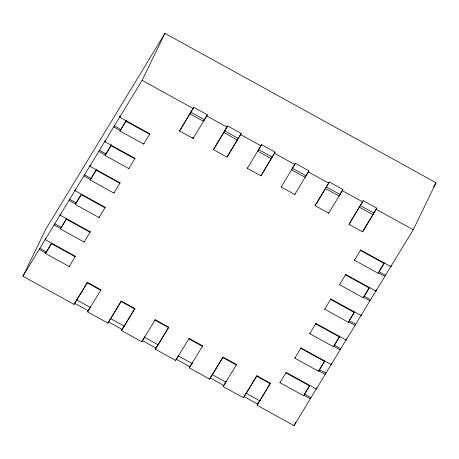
<?xml version="1.0" encoding="UTF-8"?>
<svg xmlns="http://www.w3.org/2000/svg" width="459" height="459" viewBox="0 0 459 459"><rect width="100%" height="100%" fill="white"/><g stroke="black" fill="none" stroke-linecap="round" stroke-linejoin="round"><path stroke-width="0.69" d="M87.434 282.365L87.204 282.83L100.762 290.3L100.991 289.83L87.434 282.365L74.031 304.403L22.95 276.255L45.768 229.265L164.93 33.346L436.05 182.745L413.232 229.735L390.81 266.593L360.619 249.96L354.44 260.219L378.164 273.289L384.344 263.03M22.95 276.255L45.785 238.473L45.217 239.65L75.408 256.283L75.178 256.753L51.454 243.683L51.683 243.213M45.217 239.65L60.686 213.986L60.112 215.162L90.303 231.795L90.073 232.265L66.348 219.19L66.578 218.719M60.112 215.162L75.58 189.492L75.006 190.669L105.197 207.307L104.973 207.778L81.243 194.702L81.472 194.232M75.408 256.283L69.229 266.541L45.504 253.471L51.511 243.259M75.006 190.669L90.475 165.005L89.901 166.181L120.092 182.814L119.868 183.284L96.143 170.214L96.367 169.744M90.303 231.795L84.123 242.054L60.399 228.978L66.779 218.157M89.901 166.181L105.369 140.517L104.795 141.693L134.992 158.326L134.762 158.797L111.038 145.721L111.262 145.256M105.197 207.307L99.018 217.566L75.293 204.49L81.3 194.283M104.795 141.693L120.264 116.024L119.696 117.2L149.886 133.839L149.657 134.309L125.932 121.233L126.162 120.763M120.092 182.814L113.912 193.073L90.188 180.003L96.195 169.79M134.992 158.326L128.807 168.585L105.082 155.509L111.462 144.688M119.696 117.2L142.112 80.342L164.93 33.346M149.886 133.839L143.701 144.097L119.977 131.022L126.357 120.201M69.229 266.541L69.452 266.071M84.123 242.054L84.353 241.583M99.018 217.566L99.247 217.096M113.912 193.073L114.142 192.602M128.807 168.585L129.036 168.114M143.701 144.097L143.931 143.627M74.031 304.403L76.464 300.169M77.577 298.333L76.779 299.974L90.337 307.444L90.561 306.973M110.9 318.179L110.671 318.649L124.223 326.119L134.877 308.505L121.325 301.035L107.917 323.079L87.583 311.873L90.016 307.639M179.555 130.999L193.761 107.314L207.319 114.784L206.745 115.955L193.113 138.469L179.555 130.999L193.761 107.314M193.113 138.469L193.342 137.998L192.109 137.321M207.319 114.784L203.538 121.325L189.986 113.855M107.917 323.079L110.722 318.23M110.671 318.649L121.325 301.035M144.786 336.854L144.556 337.325L158.114 344.795L168.769 327.181L155.217 319.711L141.808 341.754L121.474 330.549L124.28 325.701M124.223 326.119L124.452 325.649M213.446 149.674L227.653 125.99L241.204 133.454L240.636 134.63L227.004 157.144L213.446 149.674L227.653 125.99M227.004 157.144L241.204 133.454M141.808 341.754L144.614 336.906M155.217 319.711L154.987 320.181L168.539 327.651M189.102 338.386L188.873 338.857L202.43 346.327L202.66 345.856L189.102 338.386L175.699 360.424L155.366 349.219L158.171 344.37M158.114 344.795L158.344 344.325L155.366 349.219M271.321 158.676L257.763 151.206L261.544 144.66L275.096 152.13L271.321 158.676L260.89 175.814L247.338 168.344L247.567 167.879M247.338 168.344L261.544 144.66M260.89 175.814L275.096 152.13M175.699 360.424L178.132 356.19M222.994 357.062L222.764 357.532L236.322 364.997L236.551 364.532L222.994 357.062L209.591 379.1L189.251 367.894L192.057 363.046M192.235 363L192.005 363.471L178.448 356L178.677 355.53M308.987 170.805L305.206 177.346L291.654 169.876L292.452 168.235L295.43 163.335L308.987 170.805L294.781 194.49L281.224 187.02L281.453 186.549M281.224 187.02L295.43 163.335M294.781 194.49L295.011 194.019M209.591 379.1L212.391 374.251M246.454 392.875L246.231 393.346L259.783 400.816L270.437 383.202L256.885 375.732L243.477 397.775L223.143 386.57L225.948 381.722M226.121 381.67L225.897 382.14L212.339 374.67L212.569 374.205M315.115 205.695L329.321 182.011L342.879 189.481L342.305 190.657L328.673 213.165L315.115 205.695L329.321 182.011M328.673 213.165L328.902 212.695M342.879 189.481L339.098 196.022L325.546 188.551M243.477 397.775L247.028 391.705M246.231 393.346L256.885 375.732M309.871 385.48L303.686 395.738L279.961 382.663L286.146 372.404L316.337 389.043L316.905 387.866L294.07 425.654L257.034 405.245L259.84 400.397M259.783 400.816L260.012 400.346M349.006 224.371L363.212 200.686L376.764 208.156L376.196 209.327L362.564 231.841L349.006 224.371L363.212 200.686M279.961 382.663L280.191 382.192M286.146 372.404L285.917 372.874L309.641 385.95M324.765 360.992L318.586 371.251L294.856 358.175L295.085 357.704M339.66 336.499L333.481 346.757L309.75 333.687L315.935 323.429L346.126 340.062L346.694 338.891L331.232 364.555L301.041 347.916L300.811 348.387L324.536 361.462M309.75 333.687L309.98 333.217M315.935 323.429L315.706 323.899L339.43 336.969M354.555 312.011L348.375 322.27L324.651 309.194L324.874 308.723M369.449 287.523L363.27 297.782L339.545 284.706L345.725 274.448L375.915 291.086L376.489 289.91L361.021 315.574L330.83 298.935L330.6 299.406L354.325 312.481M362.564 231.841L376.764 208.156M339.545 284.706L339.775 284.236M345.725 274.448L345.495 274.918L369.225 287.994M354.44 260.219L354.669 259.748M360.619 249.96L360.39 250.43L384.12 263.5M303.686 395.738L303.915 395.268L310.382 398.831M318.586 371.251L324.593 361.038M294.07 425.654L295.63 422.435M333.481 346.757L339.861 335.936M348.375 322.27L348.605 321.799L355.071 325.362L346.126 340.062M316.337 389.043L331.427 363.993M363.27 297.782L369.277 287.569M331.232 364.555L331.8 363.379M378.164 273.289L378.394 272.818L384.86 276.381L375.915 291.086M355.071 325.362L361.594 314.398L361.021 315.574M384.86 276.381L391.384 265.422L390.81 266.593M45.504 253.471L51.454 243.683M60.399 228.978L66.348 219.19M75.293 204.49L81.243 194.702M90.188 180.003L96.143 170.214M105.082 155.509L111.038 145.721M119.977 131.022L125.932 121.233M76.779 299.974L87.204 282.83M87.583 311.873L100.991 289.83M121.474 330.549L134.877 308.505M158.716 343.711L168.769 327.181M189.251 367.894L202.66 345.856M212.339 374.67L222.764 357.532M223.143 386.57L236.551 364.532M257.034 405.245L270.437 383.202M294.856 358.175L301.041 347.916M324.651 309.194L330.83 298.935M309.699 385.526L304.489 394.092L310.955 397.655M354.382 312.063L349.173 320.623L355.639 324.186M384.172 263.082L378.962 271.648L385.428 275.211M433.445 187.025L436.05 182.745M142.112 80.342L193.193 108.49M206.745 115.955L227.079 127.16M240.636 134.63L260.97 145.836M274.528 153.306L294.862 164.511M308.414 171.982L328.753 183.187M342.305 190.657L362.639 201.857M376.196 209.327L413.232 229.735M190.783 112.214L204.341 119.679M224.675 130.884L238.227 138.354M258.56 149.559L272.118 157.03M292.452 168.235L306.01 175.705M326.343 186.911L339.895 194.375M360.235 205.58L373.787 213.051M223.872 132.531L237.429 140.001M359.431 207.227L372.989 214.697M114.308 125.812L120.774 129.375M113.74 126.988L120.206 130.551M99.414 150.305L105.88 153.868M364.067 296.135L370.533 299.698M98.846 151.476L105.312 155.039M363.499 297.312L369.965 300.874M84.519 174.793L90.985 178.356M83.951 175.969L90.417 179.532M69.625 199.281L76.091 202.844M334.278 345.116L340.744 348.679M69.057 200.457L75.523 204.02M333.704 346.287L340.171 349.85M54.73 223.774L61.196 227.337M319.384 369.604L325.85 373.167M54.156 224.944L60.622 228.507M318.81 370.78L325.276 374.343M39.835 248.262L46.302 251.825M39.262 249.438L45.728 253.001M121.096 301.506L134.653 308.976M256.656 376.202L270.213 383.672M74.599 303.227L88.157 310.697M108.49 321.902L122.042 329.373M142.382 340.578L155.934 348.048M176.267 359.254L189.825 366.724M210.159 377.923L223.717 385.394M244.05 396.599L257.602 404.069"/></g></svg>
